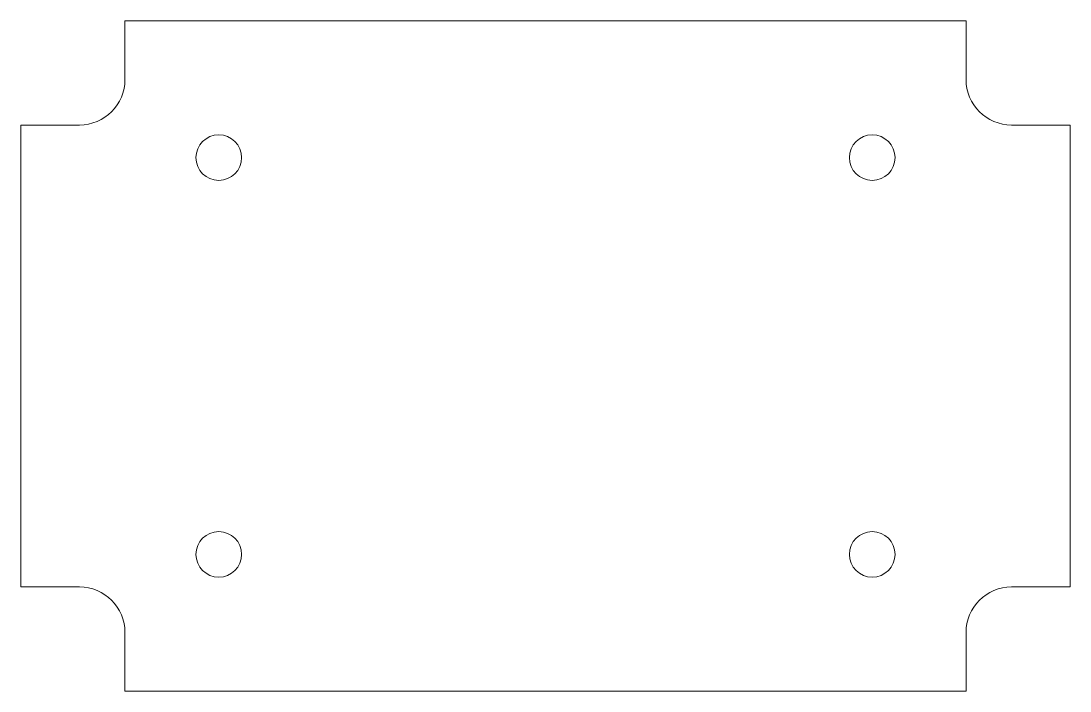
# Model space of a CAD drawing. Header units: millimetres. Extents: x 40 to 120.7, y 40 to 91.5.
import ezdxf

# ---------------------------------------------------------------- set-up
doc = ezdxf.new("R2010")
doc.units = ezdxf.units.MM
doc.layers.add('Visible (ANSI)', color=7, linetype='Continuous', lineweight=9)

msp = doc.modelspace()

# ---------------------------------------------------------------- linework, layer by layer
at = {"layer": 'Visible (ANSI)'}
for p, q in [((48, 87.017), (48, 91.511)), ((48, 91.511), (112.696, 91.511)), ((112.696, 91.511), (112.696, 87.017)), ((40, 48), (40, 83.511)), ((40, 83.511), (44.495, 83.511)), ((116.201, 83.511), (120.696, 83.511)), ((120.696, 83.511), (120.696, 48)), ((44.495, 48), (40, 48)), ((120.696, 48), (116.201, 48)), ((48, 40), (48, 44.495)), ((112.696, 44.495), (112.696, 40)), ((112.696, 40), (48, 40))]:
    msp.add_line(p, q, dxfattribs=at)
for centre in [(55.215, 81.008), (105.481, 81.008), (55.215, 50.503), (105.481, 50.503)]:
    msp.add_circle(centre, 1.753, dxfattribs=at)
for centre, start, end in [((44.495, 87.017), 270, 0), ((116.201, 87.017), 180, 270), ((44.495, 44.495), 0, 90), ((116.201, 44.495), 90, 180)]:
    msp.add_arc(centre, 3.505, start, end, dxfattribs=at)

doc.saveas('drawing.dxf')
